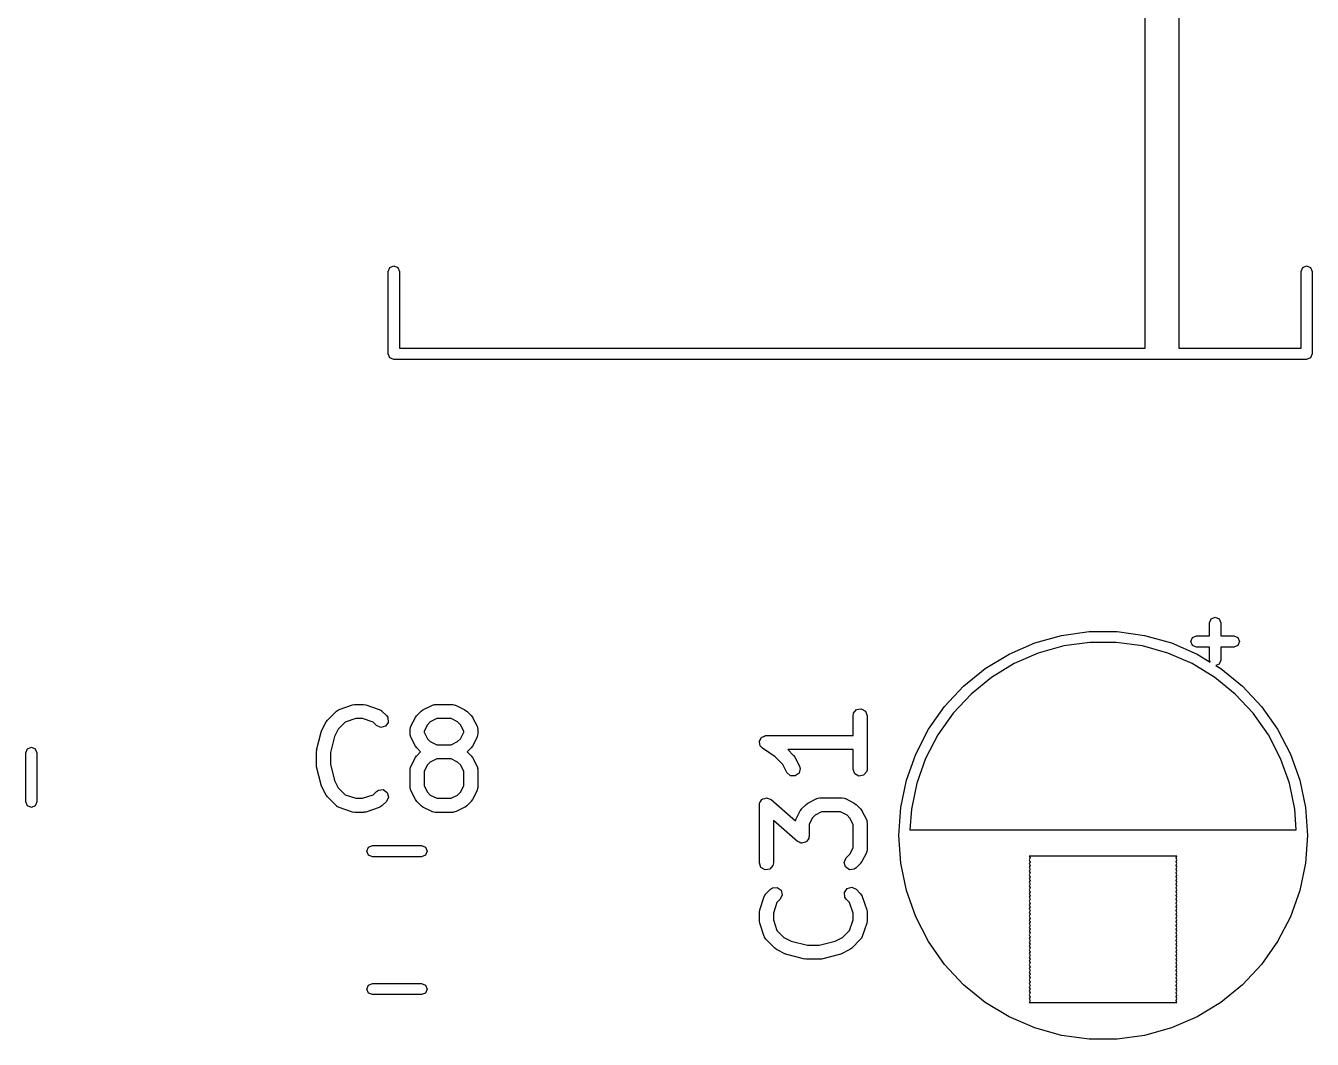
# Model space of a CAD drawing. Extents: x 44 to 148, y -85 to -25.
# Drawn here: x 59.6 to 73.33, y -71.37 to -60.56 of the extents above; entities that cross this region are included whole.
import ezdxf

# ---------------------------------------------------------------- set-up
doc = ezdxf.new("R2010")
doc.units = 0
doc.layers.add('BLACK', color=7, linetype='CONTINUOUS')

msp = doc.modelspace()

# ---------------------------------------------------------------- linework, layer by layer
at = {"layer": 'BLACK', "linetype": 'CONTINUOUS'}
for p, q in [((71.5472, -64.001), (71.5472, -58.681)), ((71.9072, -58.681), (71.9072, -64.001)), ((63.4722, -63.181), (63.489774, -63.138574)), ((63.489774, -63.138574), (63.5322, -63.121)), ((63.5322, -63.121), (63.574626, -63.138574)), ((63.574626, -63.138574), (63.5922, -63.181)), ((73.2122, -63.181), (73.229774, -63.138574)), ((73.229774, -63.138574), (73.2722, -63.121)), ((73.2722, -63.121), (73.314626, -63.138574)), ((73.314626, -63.138574), (73.3322, -63.181)), ((63.4722, -64.061), (63.4722, -63.181)), ((63.5922, -63.181), (63.5922, -64.001)), ((73.2122, -64.001), (73.2122, -63.181)), ((73.3322, -63.181), (73.3322, -64.061)), ((63.489774, -64.103426), (63.4722, -64.061)), ((63.5322, -64.121), (63.489774, -64.103426)), ((63.5922, -64.001), (71.5472, -64.001)), ((71.9072, -64.001), (73.2122, -64.001)), ((73.314626, -64.103426), (73.2722, -64.121)), ((73.3322, -64.061), (73.314626, -64.103426)), ((71.6072, -64.121), (63.5322, -64.121)), ((71.7272, -64.121), (71.6072, -64.121)), ((71.8472, -64.121), (71.7272, -64.121)), ((73.2722, -64.121), (71.8472, -64.121)), ((72.235, -66.930199), (72.252574, -66.887773)), ((72.235, -67.070199), (72.235, -66.930199)), ((72.252574, -66.887773), (72.295, -66.870199)), ((72.295, -66.870199), (72.337426, -66.887773)), ((72.337426, -66.887773), (72.355, -66.930199)), ((72.355, -66.930199), (72.355, -67.070199)), ((70.369962, -67.145871), (70.656466, -67.065597)), ((70.656466, -67.065597), (70.951232, -67.025082)), ((70.951232, -67.025082), (71.248768, -67.025082)), ((71.248768, -67.025082), (71.543534, -67.065597)), ((71.543534, -67.065597), (71.830038, -67.145871)), ((72.035, -67.130199), (72.052574, -67.087773)), ((72.052574, -67.172625), (72.035, -67.130199)), ((72.052574, -67.087773), (72.095, -67.070199)), ((72.095, -67.070199), (72.235, -67.070199)), ((72.355, -67.070199), (72.495, -67.070199)), ((72.495, -67.070199), (72.537426, -67.087773)), ((72.537426, -67.087773), (72.555, -67.130199)), ((72.555, -67.130199), (72.537426, -67.172625)), ((69.842837, -67.419006), (70.097058, -67.26441)), ((70.097058, -67.26441), (70.369962, -67.145871)), ((70.408536, -67.254406), (70.150051, -67.366682)), ((70.679901, -67.178373), (70.408536, -67.254406)), ((70.959092, -67.14), (70.679901, -67.178373)), ((71.240908, -67.14), (70.959092, -67.14)), ((71.520099, -67.178373), (71.240908, -67.14)), ((71.791464, -67.254406), (71.520099, -67.178373)), ((72.049949, -67.366682), (71.791464, -67.254406)), ((71.830038, -67.145871), (72.102942, -67.26441)), ((72.095, -67.190199), (72.052574, -67.172625)), ((72.235, -67.190199), (72.095, -67.190199)), ((72.102942, -67.26441), (72.243038, -67.349604)), ((72.235, -67.330199), (72.235, -67.190199)), ((72.495, -67.190199), (72.355, -67.190199)), ((72.355, -67.190199), (72.355, -67.330199)), ((72.537426, -67.172625), (72.495, -67.190199)), ((70.150051, -67.366682), (69.909262, -67.513109)), ((72.290738, -67.513109), (72.049949, -67.366682)), ((72.243038, -67.349604), (72.235, -67.330199)), ((72.337426, -67.372625), (72.303798, -67.386554)), ((72.303798, -67.386554), (72.357163, -67.419006)), ((72.355, -67.330199), (72.337426, -67.372625)), ((69.612034, -67.606778), (69.842837, -67.419006)), ((69.909262, -67.513109), (69.690655, -67.69096)), ((72.509345, -67.69096), (72.290738, -67.513109)), ((72.357163, -67.419006), (72.587966, -67.606778)), ((69.408949, -67.824228), (69.612034, -67.606778)), ((72.587966, -67.606778), (72.791051, -67.824228)), ((62.947045, -67.855287), (63.089901, -67.807668)), ((63.089901, -67.807668), (63.112081, -67.804378)), ((63.112081, -67.804378), (63.113619, -67.803819)), ((63.113619, -67.803819), (63.208857, -67.803819)), ((63.208857, -67.803819), (63.230939, -67.807712)), ((63.230939, -67.807712), (63.232574, -67.807668)), ((63.232574, -67.807668), (63.375431, -67.855287)), ((63.841983, -67.859356), (63.937221, -67.811737)), ((63.937221, -67.811737), (63.962187, -67.804311)), ((63.962187, -67.804311), (63.966548, -67.805352)), ((63.966548, -67.805352), (63.970762, -67.803819)), ((63.970762, -67.803819), (64.161238, -67.803819)), ((64.161238, -67.803819), (64.18689, -67.808342)), ((64.18689, -67.808342), (64.190325, -67.811224)), ((64.190325, -67.811224), (64.194779, -67.811737)), ((64.194779, -67.811737), (64.290017, -67.859356)), ((69.690655, -67.69096), (69.4983, -67.896921)), ((72.7017, -67.896921), (72.509345, -67.69096)), ((62.822491, -67.968643), (62.917729, -67.873405)), ((62.917729, -67.873405), (62.939066, -67.858464)), ((62.939066, -67.858464), (62.943534, -67.858073)), ((62.943534, -67.858073), (62.947045, -67.855287)), ((63.125789, -67.953819), (63.011276, -67.99199)), ((63.196687, -67.953819), (63.125789, -67.953819)), ((63.3112, -67.99199), (63.196687, -67.953819)), ((63.375431, -67.855287), (63.398336, -67.867689)), ((63.398336, -67.867689), (63.400683, -67.87151)), ((63.400683, -67.87151), (63.404747, -67.873405)), ((63.404747, -67.873405), (63.452366, -67.921024)), ((63.452366, -67.921024), (63.467306, -67.942361)), ((63.467306, -67.942361), (63.471777, -67.993468)), ((63.713204, -68.035754), (63.760823, -67.940516)), ((63.760823, -67.940516), (63.774181, -67.922505)), ((63.774181, -67.922505), (63.774872, -67.921024)), ((63.774872, -67.921024), (63.822491, -67.873405)), ((63.822491, -67.873405), (63.840857, -67.860545)), ((63.840857, -67.860545), (63.841983, -67.859356)), ((63.988467, -67.953819), (63.919951, -67.988077)), ((64.143533, -67.953819), (63.988467, -67.953819)), ((64.212049, -67.988077), (64.143533, -67.953819)), ((64.290017, -67.859356), (64.308027, -67.872714)), ((64.308027, -67.872714), (64.309509, -67.873405)), ((64.309509, -67.873405), (64.357128, -67.921024)), ((64.357128, -67.921024), (64.369987, -67.93939)), ((64.369987, -67.93939), (64.371177, -67.940516)), ((64.371177, -67.940516), (64.418796, -68.035754)), ((68.431819, -67.922095), (68.436342, -67.896443)), ((68.431819, -68.132809), (68.431819, -67.922095)), ((68.436342, -67.896443), (68.469319, -67.857143)), ((68.469319, -67.857143), (68.519843, -67.848234)), ((68.519843, -67.848234), (68.564272, -67.873886)), ((68.564272, -67.873886), (68.581819, -67.922095)), ((68.581819, -67.922095), (68.581819, -68.493523)), ((69.237366, -68.067307), (69.408949, -67.824228)), ((69.4983, -67.896921), (69.335783, -68.127156)), ((72.864217, -68.127156), (72.7017, -67.896921)), ((72.791051, -67.824228), (72.962634, -68.067307)), ((62.755144, -68.098724), (62.760416, -68.086901)), ((62.760416, -68.086901), (62.760823, -68.083373)), ((62.760823, -68.083373), (62.808442, -67.988135)), ((62.808442, -67.988135), (62.8218, -67.970124)), ((62.8218, -67.970124), (62.822491, -67.968643)), ((62.937163, -68.066103), (62.898669, -68.14309)), ((63.011276, -67.99199), (62.937163, -68.066103)), ((63.3463, -68.02709), (63.3112, -67.99199)), ((63.392796, -68.048771), (63.3463, -68.02709)), ((63.442351, -68.035494), (63.392796, -68.048771)), ((63.471777, -67.993468), (63.442351, -68.035494)), ((63.705286, -68.069295), (63.709809, -68.043643)), ((63.705286, -68.116914), (63.705286, -68.069295)), ((63.709809, -68.043643), (63.712691, -68.040207)), ((63.712691, -68.040207), (63.713204, -68.035754)), ((63.889544, -68.018484), (63.855286, -68.087)), ((63.855286, -68.087), (63.855286, -68.099209)), ((63.919951, -67.988077), (63.889544, -68.018484)), ((64.242456, -68.018484), (64.212049, -67.988077)), ((64.276714, -68.087), (64.242456, -68.018484)), ((64.276714, -68.099209), (64.276714, -68.087)), ((64.418796, -68.035754), (64.426222, -68.06072)), ((64.426222, -68.06072), (64.42518, -68.065081)), ((64.42518, -68.065081), (64.426714, -68.069295)), ((64.426714, -68.069295), (64.426714, -68.116914)), ((69.100479, -68.331486), (69.237366, -68.067307)), ((72.962634, -68.067307), (73.099521, -68.331486)), ((62.707525, -68.2892), (62.755144, -68.098724)), ((62.898669, -68.14309), (62.855286, -68.316624)), ((63.706819, -68.121127), (63.705286, -68.116914)), ((63.705778, -68.125488), (63.706819, -68.121127)), ((63.713204, -68.150455), (63.705778, -68.125488)), ((63.760823, -68.245693), (63.713204, -68.150455)), ((63.855286, -68.099209), (63.889544, -68.167725)), ((63.889544, -68.167725), (63.919951, -68.198132)), ((63.919951, -68.198132), (63.988467, -68.23239)), ((63.988467, -68.23239), (64.143533, -68.23239)), ((64.143533, -68.23239), (64.212049, -68.198132)), ((64.212049, -68.198132), (64.242456, -68.167725)), ((64.242456, -68.167725), (64.276714, -68.099209)), ((64.418796, -68.150455), (64.371177, -68.245693)), ((64.419308, -68.146001), (64.418796, -68.150455)), ((64.422191, -68.142566), (64.419308, -68.146001)), ((64.426714, -68.116914), (64.422191, -68.142566)), ((67.431974, -68.202982), (67.433706, -68.199032)), ((67.438087, -68.223873), (67.431974, -68.202982)), ((67.432958, -68.194785), (67.44384, -68.175936)), ((67.433706, -68.199032), (67.432958, -68.194785)), ((67.441867, -68.245309), (67.438087, -68.223873)), ((67.44384, -68.175936), (67.452587, -68.156002)), ((67.452587, -68.156002), (67.456454, -68.15409)), ((67.456454, -68.15409), (67.45861, -68.150356)), ((67.45861, -68.150356), (67.479063, -68.142911)), ((67.479063, -68.142911), (67.498576, -68.133264)), ((67.498576, -68.133264), (67.502765, -68.134284)), ((67.502765, -68.134284), (67.506819, -68.132809)), ((67.506819, -68.132809), (68.431819, -68.132809)), ((69.335783, -68.127156), (69.206129, -68.377376)), ((72.993871, -68.377376), (72.864217, -68.127156)), ((59.603, -68.318748), (59.620574, -68.276322)), ((59.603, -68.841252), (59.603, -68.318748)), ((59.620574, -68.276322), (59.663, -68.258748)), ((59.663, -68.258748), (59.705426, -68.276322)), ((59.705426, -68.276322), (59.723, -68.318748)), ((59.723, -68.318748), (59.723, -68.841252)), ((62.705286, -68.30739), (62.707885, -68.292648)), ((62.705286, -68.450247), (62.705286, -68.30739)), ((62.707885, -68.292648), (62.707525, -68.2892)), ((62.855286, -68.316624), (62.855286, -68.441013)), ((63.713204, -68.464325), (63.760823, -68.369087)), ((63.762012, -68.246818), (63.760823, -68.245693)), ((63.760823, -68.369087), (63.774181, -68.351076)), ((63.774872, -68.265185), (63.762012, -68.246818)), ((63.774181, -68.351076), (63.774872, -68.349595)), ((63.817077, -68.30739), (63.774872, -68.265185)), ((63.774872, -68.349595), (63.817077, -68.30739)), ((64.357128, -68.265185), (64.314923, -68.30739)), ((64.314923, -68.30739), (64.357128, -68.349595)), ((64.357819, -68.263703), (64.357128, -68.265185)), ((64.357128, -68.349595), (64.369987, -68.367961)), ((64.371177, -68.245693), (64.357819, -68.263703)), ((64.369987, -68.367961), (64.371177, -68.369087)), ((64.371177, -68.369087), (64.418796, -68.464325)), ((67.44517, -68.248081), (67.441867, -68.245309)), ((67.446382, -68.25222), (67.44517, -68.248081)), ((67.465216, -68.270213), (67.446382, -68.25222)), ((67.601894, -68.361331), (67.465216, -68.270213)), ((67.683275, -68.442712), (67.601894, -68.361331)), ((68.431819, -68.282809), (67.735504, -68.282809)), ((67.735504, -68.282809), (67.797947, -68.345252)), ((67.797947, -68.345252), (67.810809, -68.36362)), ((67.810809, -68.36362), (67.811996, -68.364744)), ((67.811996, -68.364744), (67.859615, -68.459982)), ((68.431819, -68.493523), (68.431819, -68.282809)), ((69.00084, -68.611843), (69.100479, -68.331486)), ((73.099521, -68.331486), (73.19916, -68.611843)), ((62.706471, -68.453504), (62.705286, -68.450247)), ((62.707525, -68.468437), (62.706471, -68.453504)), ((62.755144, -68.658913), (62.707525, -68.468437)), ((62.855286, -68.441013), (62.898669, -68.614547)), ((63.705286, -68.497866), (63.709809, -68.472214)), ((63.705286, -68.688342), (63.705286, -68.497866)), ((63.709809, -68.472214), (63.712691, -68.468778)), ((63.712691, -68.468778), (63.713204, -68.464325)), ((63.889544, -68.447055), (63.855286, -68.515571)), ((63.919951, -68.416648), (63.889544, -68.447055)), ((63.988467, -68.38239), (63.919951, -68.416648)), ((64.143533, -68.38239), (63.988467, -68.38239)), ((64.212049, -68.416648), (64.143533, -68.38239)), ((64.242456, -68.447055), (64.212049, -68.416648)), ((64.276714, -68.515571), (64.242456, -68.447055)), ((64.418796, -68.464325), (64.426222, -68.489291)), ((64.426222, -68.489291), (64.42518, -68.493652)), ((64.42518, -68.493652), (64.426714, -68.497866)), ((64.426714, -68.497866), (64.426714, -68.688342)), ((67.725451, -68.527064), (67.683275, -68.442712)), ((67.867041, -68.484948), (67.855121, -68.534847)), ((67.859615, -68.459982), (67.867041, -68.484948)), ((68.449366, -68.541732), (68.431819, -68.493523)), ((68.581819, -68.493523), (68.577296, -68.519175)), ((69.206129, -68.377376), (69.111755, -68.64292)), ((73.088245, -68.64292), (72.993871, -68.377376)), ((62.898669, -68.614547), (62.937163, -68.691534)), ((63.855286, -68.515571), (63.855286, -68.670637)), ((64.276714, -68.670637), (64.276714, -68.515571)), ((67.762705, -68.562336), (67.725451, -68.527064)), ((67.813915, -68.565411), (67.762705, -68.562336)), ((67.855121, -68.534847), (67.813915, -68.565411)), ((68.493795, -68.567384), (68.449366, -68.541732)), ((68.544319, -68.558475), (68.493795, -68.567384)), ((68.577296, -68.519175), (68.544319, -68.558475)), ((68.940305, -68.903157), (69.00084, -68.611843)), ((69.111755, -68.64292), (69.054418, -68.918841)), ((73.145582, -68.918841), (73.088245, -68.64292)), ((73.19916, -68.611843), (73.259695, -68.903157)), ((62.757132, -68.661857), (62.755144, -68.658913)), ((62.760823, -68.674264), (62.757132, -68.661857)), ((62.808442, -68.769502), (62.760823, -68.674264)), ((62.809628, -68.770625), (62.808442, -68.769502)), ((62.822491, -68.788994), (62.809628, -68.770625)), ((62.937163, -68.691534), (63.011276, -68.765648)), ((63.011276, -68.765648), (63.125789, -68.803819)), ((63.196687, -68.803819), (63.3112, -68.765647)), ((63.3112, -68.765647), (63.346299, -68.730548)), ((63.346299, -68.730548), (63.367636, -68.715607)), ((63.367636, -68.715607), (63.418744, -68.711135)), ((63.418744, -68.711135), (63.460769, -68.740561)), ((63.460769, -68.740561), (63.474047, -68.790116)), ((63.706819, -68.692555), (63.705286, -68.688342)), ((63.705778, -68.696916), (63.706819, -68.692555)), ((63.713204, -68.721883), (63.705778, -68.696916)), ((63.760823, -68.817121), (63.713204, -68.721883)), ((63.855286, -68.670637), (63.889544, -68.739153)), ((63.889544, -68.739153), (63.919951, -68.769561)), ((63.919951, -68.769561), (63.988467, -68.803819)), ((64.143533, -68.803819), (64.212048, -68.769561)), ((64.212048, -68.769561), (64.242455, -68.739153)), ((64.242455, -68.739153), (64.276714, -68.670637)), ((64.418796, -68.721883), (64.371177, -68.817121)), ((64.419308, -68.717429), (64.418796, -68.721883)), ((64.422191, -68.713994), (64.419308, -68.717429)), ((64.426714, -68.688342), (64.422191, -68.713994)), ((59.620574, -68.883678), (59.603, -68.841252)), ((59.663, -68.901252), (59.620574, -68.883678)), ((59.705426, -68.883678), (59.663, -68.901252)), ((59.723, -68.841252), (59.705426, -68.883678)), ((62.917729, -68.884233), (62.822491, -68.788994)), ((62.921793, -68.886128), (62.917729, -68.884233)), ((62.92414, -68.889948), (62.921793, -68.886128)), ((62.947045, -68.902351), (62.92414, -68.889948)), ((63.089901, -68.94997), (62.947045, -68.902351)), ((63.125789, -68.803819), (63.196687, -68.803819)), ((63.375431, -68.902351), (63.232574, -68.94997)), ((63.378942, -68.899563), (63.375431, -68.902351)), ((63.383411, -68.899173), (63.378942, -68.899563)), ((63.404748, -68.884232), (63.383411, -68.899173)), ((63.452366, -68.836613), (63.404748, -68.884232)), ((63.474047, -68.790116), (63.452366, -68.836613)), ((63.762011, -68.818246), (63.760823, -68.817121)), ((63.774871, -68.836612), (63.762011, -68.818246)), ((63.82249, -68.884232), (63.774871, -68.836612)), ((63.823971, -68.884922), (63.82249, -68.884232)), ((63.841983, -68.898282), (63.823971, -68.884922)), ((63.937221, -68.945901), (63.841983, -68.898282)), ((63.988467, -68.803819), (64.143533, -68.803819)), ((64.290017, -68.898282), (64.194779, -68.945901)), ((64.291141, -68.897094), (64.290017, -68.898282)), ((64.30951, -68.884232), (64.291141, -68.897094)), ((64.357128, -68.836613), (64.30951, -68.884232)), ((64.357818, -68.835131), (64.357128, -68.836613)), ((64.371177, -68.817121), (64.357818, -68.835131)), ((67.431819, -68.874476), (67.433777, -68.863367)), ((67.431819, -69.493523), (67.431819, -68.874476)), ((67.433244, -68.859926), (67.434853, -68.857267)), ((67.433777, -68.863367), (67.433244, -68.859926)), ((67.434853, -68.857267), (67.436342, -68.848824)), ((67.436342, -68.848824), (67.449338, -68.833335)), ((67.449338, -68.833335), (67.459809, -68.816037)), ((67.459809, -68.816037), (67.465473, -68.814107)), ((67.465473, -68.814107), (67.469319, -68.809524)), ((67.469319, -68.809524), (67.489231, -68.806012)), ((67.489231, -68.806012), (67.508371, -68.799492)), ((67.508371, -68.799492), (67.513949, -68.801654)), ((67.513949, -68.801654), (67.519843, -68.800615)), ((67.519843, -68.800615), (67.537355, -68.810726)), ((67.537355, -68.810726), (67.556207, -68.818033)), ((67.556207, -68.818033), (67.816196, -69.045523)), ((67.868308, -68.936173), (67.881666, -68.918162)), ((67.881666, -68.918162), (67.882357, -68.916681)), ((67.882357, -68.916681), (67.929976, -68.869062)), ((67.929976, -68.869062), (67.948342, -68.856202)), ((67.948342, -68.856202), (67.949468, -68.855013)), ((67.949468, -68.855013), (68.044706, -68.807394)), ((68.044706, -68.807394), (68.069672, -68.799968)), ((68.069672, -68.799968), (68.074033, -68.801009)), ((68.074033, -68.801009), (68.078247, -68.799476)), ((68.078247, -68.799476), (68.316342, -68.799476)), ((68.316342, -68.799476), (68.341994, -68.803999)), ((68.341994, -68.803999), (68.345429, -68.806881)), ((68.345429, -68.806881), (68.349883, -68.807394)), ((68.349883, -68.807394), (68.445121, -68.855013)), ((68.445121, -68.855013), (68.463129, -68.868369)), ((68.463129, -68.868369), (68.464612, -68.869061)), ((68.464612, -68.869061), (68.512232, -68.91668)), ((68.512232, -68.91668), (68.525094, -68.935048)), ((68.92, -69.2), (68.940305, -68.903157)), ((69.054418, -68.918841), (69.03929, -69.14)), ((73.16071, -69.14), (73.145582, -68.918841)), ((73.259695, -68.903157), (73.28, -69.2)), ((63.091536, -68.949925), (63.089901, -68.94997)), ((63.113619, -68.953819), (63.091536, -68.949925)), ((63.208857, -68.953819), (63.113619, -68.953819)), ((63.210395, -68.953258), (63.208857, -68.953819)), ((63.232574, -68.94997), (63.210395, -68.953258)), ((63.941674, -68.946413), (63.937221, -68.945901)), ((63.94511, -68.949296), (63.941674, -68.946413)), ((63.970762, -68.953819), (63.94511, -68.949296)), ((64.161238, -68.953819), (63.970762, -68.953819)), ((64.165451, -68.952285), (64.161238, -68.953819)), ((64.169812, -68.953327), (64.165451, -68.952285)), ((64.194779, -68.945901), (64.169812, -68.953327)), ((67.838383, -69.264252), (67.581819, -69.039758)), ((67.581819, -69.039758), (67.581819, -69.493523)), ((67.816196, -69.045523), (67.817294, -69.0393)), ((67.817294, -69.0393), (67.820176, -69.035864)), ((67.820176, -69.035864), (67.820689, -69.031411)), ((67.820689, -69.031411), (67.868308, -68.936173)), ((67.997029, -69.014141), (67.962771, -69.082657)), ((68.027436, -68.983734), (67.997029, -69.014141)), ((68.095952, -68.949476), (68.027436, -68.983734)), ((68.298637, -68.949476), (68.095952, -68.949476)), ((68.367153, -68.983734), (68.298637, -68.949476)), ((68.397561, -69.014141), (68.367153, -68.983734)), ((68.431819, -69.082657), (68.397561, -69.014141)), ((68.525094, -68.935048), (68.526282, -68.936173)), ((68.526282, -68.936173), (68.573901, -69.031411)), ((68.573901, -69.031411), (68.581327, -69.056377)), ((68.581327, -69.056377), (68.580285, -69.060738)), ((67.962771, -69.082657), (67.962771, -69.207809)), ((68.431819, -69.332961), (68.431819, -69.082657)), ((68.580285, -69.060738), (68.581819, -69.064952)), ((68.581819, -69.064952), (68.581819, -69.350666)), ((69.03929, -69.14), (73.16071, -69.14)), ((63.244748, -69.369), (63.262322, -69.326574)), ((63.262322, -69.326574), (63.304748, -69.309)), ((63.304748, -69.309), (63.827252, -69.309)), ((63.827252, -69.309), (63.869678, -69.326574)), ((63.869678, -69.326574), (63.887252, -69.369)), ((67.857234, -69.271558), (67.838383, -69.264252)), ((67.874747, -69.28167), (67.857234, -69.271558)), ((67.88064, -69.28063), (67.874747, -69.28167)), ((67.886219, -69.282793), (67.88064, -69.28063)), ((67.905358, -69.276272), (67.886219, -69.282793)), ((67.925271, -69.272761), (67.905358, -69.276272)), ((67.929116, -69.268177), (67.925271, -69.272761)), ((67.934781, -69.266248), (67.929116, -69.268177)), ((67.945251, -69.248949), (67.934781, -69.266248)), ((67.958248, -69.233461), (67.945251, -69.248949)), ((67.959736, -69.225017), (67.958248, -69.233461)), ((67.961346, -69.222359), (67.959736, -69.225017)), ((67.962771, -69.207809), (67.960812, -69.218917)), ((67.960812, -69.218917), (67.961346, -69.222359)), ((68.940305, -69.496843), (68.92, -69.2)), ((73.28, -69.2), (73.259695, -69.496843)), ((63.262322, -69.411426), (63.244748, -69.369)), ((63.304748, -69.429), (63.262322, -69.411426)), ((63.827252, -69.429), (63.304748, -69.429)), ((63.869678, -69.411426), (63.827252, -69.429)), ((63.887252, -69.369), (63.869678, -69.411426)), ((68.336866, -69.486986), (68.358548, -69.440489)), ((68.358548, -69.440489), (68.397561, -69.401476)), ((68.397561, -69.401476), (68.431819, -69.332961)), ((68.573901, -69.384207), (68.526282, -69.479445)), ((68.574413, -69.379753), (68.573901, -69.384207)), ((68.577296, -69.376318), (68.574413, -69.379753)), ((68.581819, -69.350666), (68.577296, -69.376318)), ((70.311715, -69.42), (70.32, -69.44)), ((71.888285, -69.42), (70.311715, -69.42)), ((70.32, -69.44), (70.311715, -69.46)), ((70.311715, -69.46), (70.32, -69.48)), ((71.88, -69.44), (71.888285, -69.42)), ((71.888284, -69.46), (71.88, -69.44)), ((71.88, -69.48), (71.888284, -69.46)), ((67.449366, -69.541732), (67.431819, -69.493523)), ((67.493795, -69.567384), (67.449366, -69.541732)), ((67.544319, -69.558475), (67.493795, -69.567384)), ((67.577296, -69.519175), (67.544319, -69.558475)), ((67.581819, -69.493523), (67.577296, -69.519175)), ((68.350143, -69.536541), (68.336866, -69.486986)), ((68.392168, -69.565967), (68.350143, -69.536541)), ((68.443275, -69.561497), (68.392168, -69.565967)), ((68.464612, -69.546557), (68.443275, -69.561497)), ((68.512232, -69.498938), (68.464612, -69.546557)), ((68.512922, -69.497456), (68.512232, -69.498938)), ((68.526282, -69.479445), (68.512922, -69.497456)), ((69.00084, -69.788157), (68.940305, -69.496843)), ((70.32, -69.48), (70.311715, -69.5)), ((70.311715, -69.5), (70.32, -69.52)), ((70.32, -69.52), (70.311715, -69.54)), ((70.311715, -69.54), (70.32, -69.56)), ((70.32, -69.56), (70.311715, -69.58)), ((70.311715, -69.58), (70.32, -69.6)), ((70.32, -69.6), (70.311715, -69.62)), ((71.888284, -69.5), (71.88, -69.48)), ((71.88, -69.52), (71.888284, -69.5)), ((71.888284, -69.54), (71.88, -69.52)), ((71.88, -69.56), (71.888284, -69.54)), ((71.888284, -69.58), (71.88, -69.56)), ((71.88, -69.6), (71.888284, -69.58)), ((71.888284, -69.62), (71.88, -69.6)), ((73.259695, -69.496843), (73.19916, -69.788157)), ((70.311715, -69.62), (70.32, -69.64)), ((70.32, -69.64), (70.311715, -69.66)), ((70.311715, -69.66), (70.32, -69.68)), ((70.32, -69.68), (70.311715, -69.7)), ((70.311715, -69.7), (70.32, -69.72)), ((70.32, -69.72), (70.311715, -69.74)), ((70.311715, -69.74), (70.32, -69.76)), ((71.88, -69.64), (71.888284, -69.62)), ((71.888284, -69.66), (71.88, -69.64)), ((71.88, -69.68), (71.888284, -69.66)), ((71.888284, -69.7), (71.88, -69.68)), ((71.88, -69.72), (71.888284, -69.7)), ((71.888284, -69.74), (71.88, -69.72)), ((71.88, -69.76), (71.888284, -69.74)), ((67.435668, -69.993616), (67.483287, -69.850759)), ((67.483287, -69.850759), (67.495689, -69.827854)), ((67.495689, -69.827854), (67.49951, -69.825506)), ((67.49951, -69.825506), (67.501405, -69.821443)), ((67.501405, -69.821443), (67.549024, -69.773824)), ((67.549024, -69.773824), (67.570361, -69.758884)), ((67.570361, -69.758884), (67.621468, -69.754413)), ((67.65509, -69.87989), (67.61999, -69.914989)), ((67.621468, -69.754413), (67.663494, -69.783839)), ((67.676771, -69.833394), (67.65509, -69.87989)), ((67.663494, -69.783839), (67.676771, -69.833394)), ((68.339135, -69.807446), (68.368561, -69.76542)), ((68.343607, -69.858554), (68.339135, -69.807446)), ((68.358548, -69.879891), (68.343607, -69.858554)), ((68.393648, -69.91499), (68.358548, -69.879891)), ((68.368561, -69.76542), (68.418116, -69.752143)), ((68.418116, -69.752143), (68.464612, -69.773823)), ((68.464612, -69.773823), (68.512232, -69.821442)), ((68.512232, -69.821442), (68.527173, -69.842779)), ((68.527173, -69.842779), (68.527563, -69.847247)), ((68.527563, -69.847247), (68.530351, -69.850759)), ((68.530351, -69.850759), (68.57797, -69.993615)), ((69.100479, -70.068514), (69.00084, -69.788157)), ((70.32, -69.88), (70.311508, -69.9005)), ((70.32, -69.76), (70.311715, -69.78)), ((70.311715, -69.78), (70.32, -69.8)), ((70.32, -69.8), (70.311715, -69.82)), ((70.311715, -69.82), (70.32, -69.84)), ((70.32, -69.84), (70.311715, -69.86)), ((70.311715, -69.86), (70.32, -69.88)), ((71.888284, -69.78), (71.88, -69.76)), ((71.88, -69.8), (71.888284, -69.78)), ((71.888284, -69.82), (71.88, -69.8)), ((71.88, -69.84), (71.888284, -69.82)), ((71.888284, -69.86), (71.88, -69.84)), ((71.88, -69.88), (71.888284, -69.86)), ((71.888491, -69.9005), (71.88, -69.88)), ((73.19916, -69.788157), (73.099521, -70.068514)), ((67.431819, -70.017333), (67.435712, -69.99525)), ((67.431819, -70.112571), (67.431819, -70.017333)), ((67.435712, -69.99525), (67.435668, -69.993616)), ((67.61999, -69.914989), (67.581819, -70.029503)), ((68.431819, -70.029503), (68.393648, -69.91499)), ((68.57797, -69.993615), (68.581259, -70.015795)), ((68.581259, -70.015795), (68.581819, -70.017333)), ((68.581819, -70.017333), (68.581819, -70.112571)), ((70.311508, -69.9005), (70.32, -69.921)), ((70.32, -69.921), (70.311715, -69.941)), ((70.311715, -69.941), (70.32, -69.961)), ((70.32, -69.961), (70.311715, -69.981)), ((70.311715, -69.981), (70.32, -70.001)), ((70.32, -70.001), (70.311715, -70.021)), ((71.88, -69.921), (71.888491, -69.9005)), ((71.888284, -69.941), (71.88, -69.921)), ((71.88, -69.961), (71.888284, -69.941)), ((71.888284, -69.981), (71.88, -69.961)), ((71.88, -70.001), (71.888284, -69.981)), ((71.888284, -70.021), (71.88, -70.001)), ((67.432379, -70.114109), (67.431819, -70.112571)), ((67.435668, -70.136288), (67.432379, -70.114109)), ((67.483287, -70.279145), (67.435668, -70.136288)), ((67.581819, -70.029503), (67.581819, -70.1004)), ((67.581819, -70.1004), (67.61999, -70.214914)), ((68.393648, -70.214913), (68.431819, -70.100401)), ((68.431819, -70.100401), (68.431819, -70.029503)), ((68.57797, -70.136289), (68.530351, -70.279145)), ((68.581819, -70.112571), (68.577925, -70.134653)), ((68.577925, -70.134653), (68.57797, -70.136289)), ((69.237366, -70.332693), (69.100479, -70.068514)), ((70.311715, -70.021), (70.32, -70.041)), ((70.32, -70.041), (70.311715, -70.061)), ((70.311715, -70.061), (70.32, -70.081)), ((70.32, -70.081), (70.311715, -70.101)), ((70.311715, -70.101), (70.32, -70.121)), ((70.32, -70.121), (70.311715, -70.141)), ((70.311715, -70.141), (70.32, -70.161)), ((71.88, -70.041), (71.888284, -70.021)), ((71.888284, -70.061), (71.88, -70.041)), ((71.88, -70.081), (71.888284, -70.061)), ((71.888284, -70.101), (71.88, -70.081)), ((71.88, -70.121), (71.888284, -70.101)), ((71.888284, -70.141), (71.88, -70.121)), ((71.88, -70.161), (71.888284, -70.141)), ((73.099521, -70.068514), (72.962634, -70.332693)), ((67.486074, -70.282657), (67.483287, -70.279145)), ((67.486465, -70.287124), (67.486074, -70.282657)), ((67.501405, -70.308461), (67.486465, -70.287124)), ((67.61999, -70.214914), (67.694103, -70.289027)), ((67.694103, -70.289027), (67.77109, -70.32752)), ((68.242547, -70.32752), (68.319534, -70.289026)), ((68.319534, -70.289026), (68.393648, -70.214913)), ((68.530351, -70.279145), (68.517948, -70.30205)), ((70.32, -70.161), (70.311715, -70.181)), ((70.311715, -70.181), (70.32, -70.201)), ((70.32, -70.201), (70.311715, -70.221)), ((70.311715, -70.221), (70.32, -70.241)), ((70.32, -70.241), (70.311715, -70.261)), ((70.311715, -70.261), (70.32, -70.281)), ((70.32, -70.281), (70.311715, -70.301)), ((71.888284, -70.181), (71.88, -70.161)), ((71.88, -70.201), (71.888284, -70.181)), ((71.888284, -70.221), (71.88, -70.201)), ((71.88, -70.241), (71.888284, -70.221)), ((71.888284, -70.261), (71.88, -70.241)), ((71.88, -70.281), (71.888284, -70.261)), ((71.888284, -70.301), (71.88, -70.281)), ((67.596643, -70.403699), (67.501405, -70.308461)), ((67.598124, -70.404389), (67.596643, -70.403699)), ((67.616135, -70.417748), (67.598124, -70.404389)), ((67.711373, -70.465367), (67.616135, -70.417748)), ((67.77109, -70.32752), (67.944624, -70.370904)), ((67.944624, -70.370904), (68.069013, -70.370904)), ((68.069013, -70.370904), (68.242547, -70.32752)), ((68.397502, -70.417748), (68.302264, -70.465367)), ((68.398625, -70.416561), (68.397502, -70.417748)), ((68.416994, -70.403699), (68.398625, -70.416561)), ((68.512233, -70.308461), (68.416994, -70.403699)), ((68.514128, -70.304396), (68.512233, -70.308461)), ((68.517948, -70.30205), (68.514128, -70.304396)), ((69.408949, -70.575772), (69.237366, -70.332693)), ((70.311715, -70.301), (70.32, -70.321)), ((70.32, -70.321), (70.311715, -70.341)), ((70.311715, -70.341), (70.32, -70.361)), ((70.32, -70.361), (70.311715, -70.381)), ((70.311715, -70.381), (70.32, -70.401)), ((70.32, -70.401), (70.311715, -70.421)), ((70.311715, -70.421), (70.32, -70.441)), ((71.88, -70.321), (71.888284, -70.301)), ((71.888284, -70.341), (71.88, -70.321)), ((71.88, -70.361), (71.888284, -70.341)), ((71.888284, -70.381), (71.88, -70.361)), ((71.88, -70.401), (71.888284, -70.381)), ((71.888284, -70.421), (71.88, -70.401)), ((71.88, -70.441), (71.888284, -70.421)), ((72.962634, -70.332693), (72.791051, -70.575772)), ((67.714901, -70.465773), (67.711373, -70.465367)), ((67.726724, -70.471046), (67.714901, -70.465773)), ((67.9172, -70.518665), (67.726724, -70.471046)), ((67.920648, -70.518304), (67.9172, -70.518665)), ((67.93539, -70.520904), (67.920648, -70.518304)), ((68.078247, -70.520904), (67.93539, -70.520904)), ((68.081504, -70.519718), (68.078247, -70.520904)), ((68.096437, -70.518665), (68.081504, -70.519718)), ((68.286913, -70.471046), (68.096437, -70.518665)), ((68.289857, -70.469057), (68.286913, -70.471046)), ((68.302264, -70.465367), (68.289857, -70.469057)), ((70.32, -70.441), (70.311715, -70.461)), ((70.311715, -70.461), (70.32, -70.481)), ((70.32, -70.481), (70.311715, -70.501)), ((70.311715, -70.501), (70.32, -70.521)), ((70.32, -70.521), (70.311715, -70.541)), ((70.311715, -70.541), (70.32, -70.561)), ((70.32, -70.561), (70.311715, -70.581)), ((71.888284, -70.461), (71.88, -70.441)), ((71.88, -70.481), (71.888284, -70.461)), ((71.888284, -70.501), (71.88, -70.481)), ((71.88, -70.521), (71.888284, -70.501)), ((71.888284, -70.541), (71.88, -70.521)), ((71.88, -70.561), (71.888284, -70.541)), ((71.888284, -70.581), (71.88, -70.561)), ((69.612034, -70.793222), (69.408949, -70.575772)), ((70.311715, -70.581), (70.32, -70.601)), ((70.32, -70.601), (70.311715, -70.621)), ((70.311715, -70.621), (70.32, -70.641)), ((70.32, -70.641), (70.311715, -70.661)), ((70.311715, -70.661), (70.32, -70.681)), ((70.32, -70.681), (70.311715, -70.701)), ((70.311715, -70.701), (70.32, -70.721)), ((71.88, -70.601), (71.888284, -70.581)), ((71.888284, -70.621), (71.88, -70.601)), ((71.88, -70.641), (71.888284, -70.621)), ((71.888284, -70.661), (71.88, -70.641)), ((71.88, -70.681), (71.888284, -70.661)), ((71.888284, -70.701), (71.88, -70.681)), ((71.88, -70.721), (71.888284, -70.701)), ((72.791051, -70.575772), (72.587966, -70.793222)), ((63.244748, -70.839), (63.262322, -70.796574)), ((63.262322, -70.881426), (63.244748, -70.839)), ((63.262322, -70.796574), (63.304748, -70.779)), ((63.304748, -70.779), (63.827252, -70.779)), ((63.827252, -70.779), (63.869678, -70.796574)), ((63.869678, -70.796574), (63.887252, -70.839)), ((63.887252, -70.839), (63.869678, -70.881426)), ((69.842837, -70.980994), (69.612034, -70.793222)), ((70.32, -70.721), (70.311715, -70.741)), ((70.311715, -70.741), (70.32, -70.761)), ((70.32, -70.761), (70.311715, -70.781)), ((70.311715, -70.781), (70.32, -70.801)), ((70.32, -70.801), (70.311715, -70.821)), ((70.311715, -70.821), (70.32, -70.841)), ((70.32, -70.841), (70.311715, -70.861)), ((71.888284, -70.741), (71.88, -70.721)), ((71.88, -70.761), (71.888284, -70.741)), ((71.888284, -70.781), (71.88, -70.761)), ((71.88, -70.801), (71.888284, -70.781)), ((71.888284, -70.821), (71.88, -70.801)), ((71.88, -70.841), (71.888284, -70.821)), ((71.888284, -70.861), (71.88, -70.841)), ((72.587966, -70.793222), (72.357163, -70.980994)), ((63.304748, -70.899), (63.262322, -70.881426)), ((63.827252, -70.899), (63.304748, -70.899)), ((63.869678, -70.881426), (63.827252, -70.899)), ((70.311715, -70.861), (70.32, -70.881)), ((70.32, -70.881), (70.311715, -70.901)), ((70.311715, -70.901), (70.32, -70.921)), ((70.32, -70.921), (70.311715, -70.941)), ((70.311715, -70.941), (70.32, -70.961)), ((70.32, -70.961), (70.311715, -70.981)), ((71.88, -70.881), (71.888284, -70.861)), ((71.888284, -70.901), (71.88, -70.881)), ((71.88, -70.921), (71.888284, -70.901)), ((71.888284, -70.941), (71.88, -70.921)), ((71.88, -70.961), (71.888284, -70.941)), ((71.888284, -70.981), (71.88, -70.961)), ((70.097058, -71.13559), (69.842837, -70.980994)), ((70.311715, -70.981), (71.888284, -70.981)), ((72.357163, -70.980994), (72.102942, -71.13559)), ((70.369962, -71.254129), (70.097058, -71.13559)), ((70.656466, -71.334403), (70.369962, -71.254129)), ((71.830038, -71.254129), (71.543534, -71.334403)), ((72.102942, -71.13559), (71.830038, -71.254129)), ((70.951232, -71.374918), (70.656466, -71.334403)), ((71.248768, -71.374918), (70.951232, -71.374918)), ((71.543534, -71.334403), (71.248768, -71.374918))]:
    msp.add_line(p, q, dxfattribs=at)

doc.saveas('drawing.dxf')
